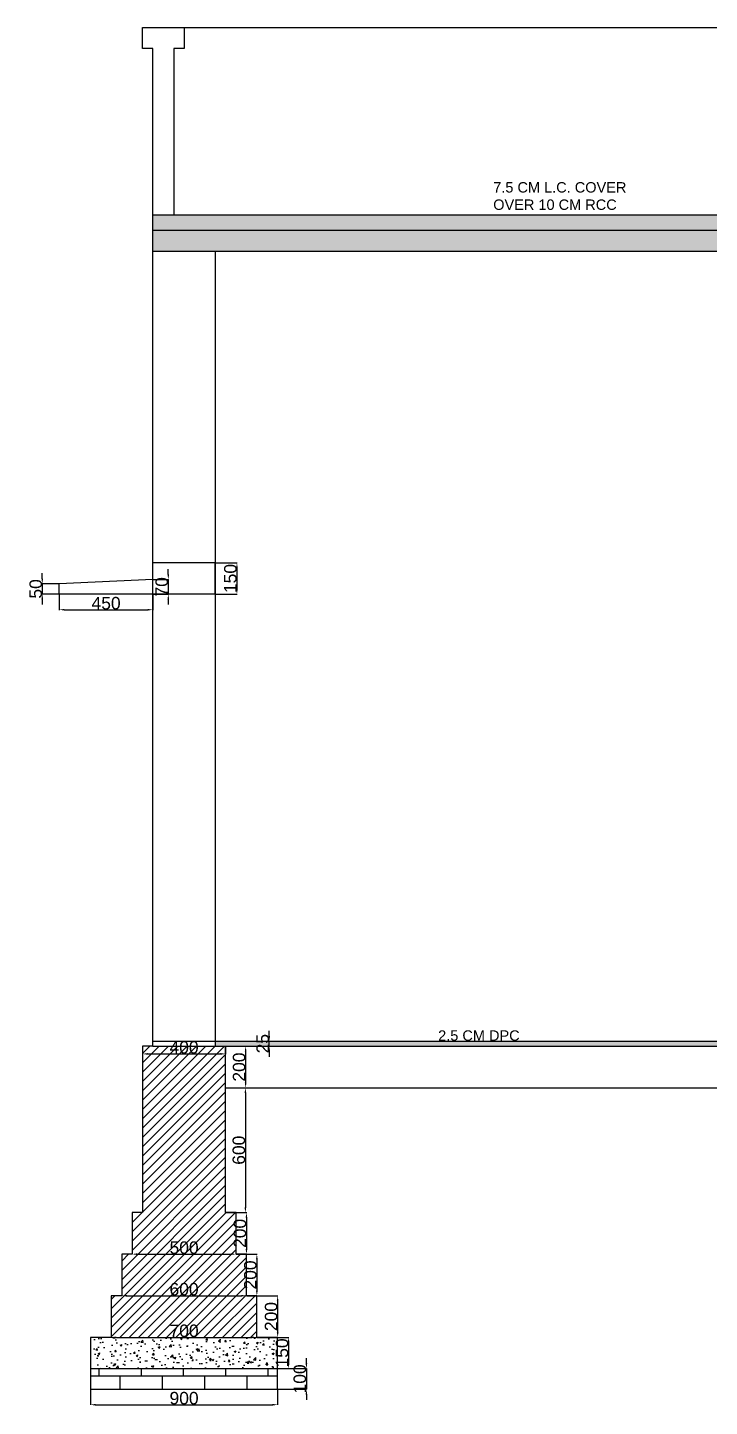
# Model space of a CAD drawing. Header units: millimetres. Extents: x -268 to 17488, y -1315 to 17293.
# Drawn here: x 9511 to 12790, y 10522 to 17154 of the extents above; entities that cross this region are included whole.
import ezdxf

# ---------------------------------------------------------------- set-up
doc = ezdxf.new("R2010")
doc.units = ezdxf.units.MM
doc.layers.add('Dimensions', color=67, linetype='Continuous')
doc.layers.add('Foundation', color=10, linetype='Continuous')
doc.styles.get("Standard").update_dxf_attribs({"font": 'arial.ttf'})
doc.dimstyles.new('ISO-25', dxfattribs={"dimtxt": 60, "dimasz": 25, "dimexe": 1.25, "dimexo": 0.625, "dimtad": 1, "dimdec": 1, "dimtxsty": 'Standard', "dimcen": 2.5, "dimadec": 0, "dimazin": 0, "dimtfac": 1, "dimtdec": 1, "dimtix": 1, "dimtmove": 0, "dimatfit": 3, "dimfxl": 1, "dimarcsym": 0})

# ---------------------------------------------------------------- blocks, each defined once
blk = doc.blocks.new('*D33')
at = {"layer": 'Defpoints', "color": 0, "transparency": 16777216}
for p in [(10063.8, 12253.9), (10463.8, 12253.9), (10463.8, 12217.2)]:
    blk.add_point(p, dxfattribs=at)
at = {"layer": 'Dimensions', "color": 0, "lineweight": -2, "transparency": 16777216}
for p, q in [((10063.8, 12253.3), (10063.8, 12216)), ((10088.8, 12217.2), (10438.8, 12217.2)), ((10463.8, 12253.3), (10463.8, 12216))]:
    blk.add_line(p, q, dxfattribs=at)
at = {"layer": 'Dimensions', "color": 0, "transparency": 16777216}
for points in [[(10088.8, 12221.4), (10088.8, 12213.1), (10063.8, 12217.2)], [(10438.8, 12221.4), (10438.8, 12213.1), (10463.8, 12217.2)]]:
    blk.add_solid(points, dxfattribs=at)
at = {"layer": 'Dimensions', "color": 0, "transparency": 16777216, "insert": (10263.8, 12248.5), "char_height": 60, "attachment_point": 5}
blk.add_mtext('400', dxfattribs=at)
blk = doc.blocks.new('*D34')
at = {"layer": 'Defpoints', "color": 0, "transparency": 16777216}
for p in [(10463.8, 12253.9), (10463.8, 12053.9), (10559.9, 12053.9)]:
    blk.add_point(p, dxfattribs=at)
at = {"layer": 'Dimensions', "color": 0, "lineweight": -2, "transparency": 16777216}
for p, q in [((10464.4, 12253.9), (10561.1, 12253.9)), ((10559.9, 12228.9), (10559.9, 12078.9)), ((10464.4, 12053.9), (10561.1, 12053.9))]:
    blk.add_line(p, q, dxfattribs=at)
at = {"layer": 'Dimensions', "color": 0, "transparency": 16777216}
for points in [[(10555.7, 12228.9), (10564, 12228.9), (10559.9, 12253.9)], [(10555.7, 12078.9), (10564, 12078.9), (10559.9, 12053.9)]]:
    blk.add_solid(points, dxfattribs=at)
at = {"layer": 'Dimensions', "color": 0, "transparency": 16777216, "insert": (10528.6, 12153.9), "char_height": 60, "attachment_point": 5, "rotation": 90}
blk.add_mtext('200', dxfattribs=at)
blk = doc.blocks.new('*D35')
at = {"layer": 'Defpoints', "color": 0, "transparency": 16777216}
for p in [(10559.9, 12278.9), (10673.4, 12278.9), (10559.9, 12253.9)]:
    blk.add_point(p, dxfattribs=at)
at = {"layer": 'Dimensions', "color": 0, "lineweight": -2, "transparency": 16777216}
for p, q in [((10560.5, 12278.9), (10674.7, 12278.9)), ((10673.4, 12303.9), (10673.4, 12328.9)), ((10673.4, 12253.9), (10673.4, 12278.9)), ((10560.5, 12253.9), (10674.7, 12253.9)), ((10673.4, 12228.9), (10673.4, 12203.9))]:
    blk.add_line(p, q, dxfattribs=at)
at = {"layer": 'Dimensions', "color": 0, "transparency": 16777216}
for points in [[(10669.3, 12303.9), (10677.6, 12303.9), (10673.4, 12278.9)], [(10669.3, 12228.9), (10677.6, 12228.9), (10673.4, 12253.9)]]:
    blk.add_solid(points, dxfattribs=at)
at = {"layer": 'Dimensions', "color": 0, "transparency": 16777216, "insert": (10642.2, 12266.4), "char_height": 60, "attachment_point": 5, "rotation": 90}
blk.add_mtext('25', dxfattribs=at)
blk = doc.blocks.new('*D36')
at = {"layer": 'Defpoints', "color": 0, "transparency": 16777216}
for p in [(10463.8, 12053.9), (10463.8, 11453.9), (10558.7, 11453.9)]:
    blk.add_point(p, dxfattribs=at)
at = {"layer": 'Dimensions', "color": 0, "lineweight": -2, "transparency": 16777216}
for p, q in [((10464.4, 12053.9), (10560, 12053.9)), ((10558.7, 12028.9), (10558.7, 11478.9)), ((10464.4, 11453.9), (10560, 11453.9))]:
    blk.add_line(p, q, dxfattribs=at)
at = {"layer": 'Dimensions', "color": 0, "transparency": 16777216}
for points in [[(10554.5, 12028.9), (10562.9, 12028.9), (10558.7, 12053.9)], [(10554.5, 11478.9), (10562.9, 11478.9), (10558.7, 11453.9)]]:
    blk.add_solid(points, dxfattribs=at)
at = {"layer": 'Dimensions', "color": 0, "transparency": 16777216, "insert": (10527.4, 11753.9), "char_height": 60, "attachment_point": 5, "rotation": 90}
blk.add_mtext('600', dxfattribs=at)
blk = doc.blocks.new('*D37')
at = {"layer": 'Defpoints', "color": 0, "transparency": 16777216}
for p in [(10513.8, 11453.9), (10513.8, 11253.9), (10563.8, 11253.9)]:
    blk.add_point(p, dxfattribs=at)
at = {"layer": 'Dimensions', "color": 0, "lineweight": -2, "transparency": 16777216}
for p, q in [((10514.4, 11453.9), (10565, 11453.9)), ((10563.8, 11428.9), (10563.8, 11278.9)), ((10514.4, 11253.9), (10565, 11253.9))]:
    blk.add_line(p, q, dxfattribs=at)
at = {"layer": 'Dimensions', "color": 0, "transparency": 16777216}
for points in [[(10559.6, 11428.9), (10567.9, 11428.9), (10563.8, 11453.9)], [(10559.6, 11278.9), (10567.9, 11278.9), (10563.8, 11253.9)]]:
    blk.add_solid(points, dxfattribs=at)
at = {"layer": 'Dimensions', "color": 0, "transparency": 16777216, "insert": (10532.5, 11353.9), "char_height": 60, "attachment_point": 5, "rotation": 90}
blk.add_mtext('200', dxfattribs=at)
blk = doc.blocks.new('*D38')
at = {"layer": 'Defpoints', "color": 0, "transparency": 16777216}
for p in [(10563.8, 11253.9), (10563.8, 11053.9), (10613.8, 11053.9)]:
    blk.add_point(p, dxfattribs=at)
at = {"layer": 'Dimensions', "color": 0, "lineweight": -2, "transparency": 16777216}
for p, q in [((10564.4, 11253.9), (10615, 11253.9)), ((10613.8, 11228.9), (10613.8, 11078.9)), ((10564.4, 11053.9), (10615, 11053.9))]:
    blk.add_line(p, q, dxfattribs=at)
at = {"layer": 'Dimensions', "color": 0, "transparency": 16777216}
for points in [[(10609.6, 11228.9), (10617.9, 11228.9), (10613.8, 11253.9)], [(10609.6, 11078.9), (10617.9, 11078.9), (10613.8, 11053.9)]]:
    blk.add_solid(points, dxfattribs=at)
at = {"layer": 'Dimensions', "color": 0, "transparency": 16777216, "insert": (10582.5, 11153.9), "char_height": 60, "attachment_point": 5, "rotation": 90}
blk.add_mtext('200', dxfattribs=at)
blk = doc.blocks.new('*D39')
at = {"layer": 'Defpoints', "color": 0, "transparency": 16777216}
for p in [(10613.8, 11053.9), (10613.8, 10853.9), (10713.8, 10853.9)]:
    blk.add_point(p, dxfattribs=at)
at = {"layer": 'Dimensions', "color": 0, "lineweight": -2, "transparency": 16777216}
for p, q in [((10614.4, 11053.9), (10715, 11053.9)), ((10713.8, 11028.9), (10713.8, 10878.9)), ((10614.4, 10853.9), (10715, 10853.9))]:
    blk.add_line(p, q, dxfattribs=at)
at = {"layer": 'Dimensions', "color": 0, "transparency": 16777216}
for points in [[(10709.6, 11028.9), (10717.9, 11028.9), (10713.8, 11053.9)], [(10709.6, 10878.9), (10717.9, 10878.9), (10713.8, 10853.9)]]:
    blk.add_solid(points, dxfattribs=at)
at = {"layer": 'Dimensions', "color": 0, "transparency": 16777216, "insert": (10682.5, 10953.9), "char_height": 60, "attachment_point": 5, "rotation": 90}
blk.add_mtext('200', dxfattribs=at)
blk = doc.blocks.new('*D40')
at = {"layer": 'Defpoints', "color": 0, "transparency": 16777216}
for p in [(10713.8, 10853.9), (10713.8, 10703.9), (10766.4, 10703.9)]:
    blk.add_point(p, dxfattribs=at)
at = {"layer": 'Dimensions', "color": 0, "lineweight": -2, "transparency": 16777216}
for p, q in [((10714.4, 10853.9), (10767.6, 10853.9)), ((10766.4, 10828.9), (10766.4, 10728.9)), ((10714.4, 10703.9), (10767.6, 10703.9))]:
    blk.add_line(p, q, dxfattribs=at)
at = {"layer": 'Dimensions', "color": 0, "transparency": 16777216}
for points in [[(10762.2, 10828.9), (10770.6, 10828.9), (10766.4, 10853.9)], [(10762.2, 10728.9), (10770.6, 10728.9), (10766.4, 10703.9)]]:
    blk.add_solid(points, dxfattribs=at)
at = {"layer": 'Dimensions', "color": 0, "transparency": 16777216, "insert": (10735.1, 10778.9), "char_height": 60, "attachment_point": 5, "rotation": 90}
blk.add_mtext('150', dxfattribs=at)
blk = doc.blocks.new('*D41')
at = {"layer": 'Defpoints', "color": 0, "transparency": 16777216}
for p in [(10713.8, 10703.9), (10713.8, 10603.9), (10852, 10603.9)]:
    blk.add_point(p, dxfattribs=at)
at = {"layer": 'Dimensions', "color": 0, "lineweight": -2, "transparency": 16777216}
for p, q in [((10852, 10728.9), (10852, 10753.9)), ((10714.4, 10703.9), (10853.2, 10703.9)), ((10852, 10703.9), (10852, 10603.9)), ((10714.4, 10603.9), (10853.2, 10603.9)), ((10852, 10578.9), (10852, 10553.9))]:
    blk.add_line(p, q, dxfattribs=at)
at = {"layer": 'Dimensions', "color": 0, "transparency": 16777216}
for points in [[(10847.8, 10728.9), (10856.2, 10728.9), (10852, 10703.9)], [(10847.8, 10578.9), (10856.2, 10578.9), (10852, 10603.9)]]:
    blk.add_solid(points, dxfattribs=at)
at = {"layer": 'Dimensions', "color": 0, "transparency": 16777216, "insert": (10820.7, 10653.9), "char_height": 60, "attachment_point": 5, "rotation": 90}
blk.add_mtext('100', dxfattribs=at)
blk = doc.blocks.new('*D42')
at = {"layer": 'Defpoints', "color": 0, "transparency": 16777216}
for p in [(9813.8, 10603.9), (10713.8, 10603.9), (10713.8, 10529.7)]:
    blk.add_point(p, dxfattribs=at)
at = {"layer": 'Dimensions', "color": 0, "lineweight": -2, "transparency": 16777216}
for p, q in [((9813.8, 10603.3), (9813.8, 10528.5)), ((10713.8, 10603.3), (10713.8, 10528.5)), ((9838.8, 10529.7), (10688.8, 10529.7))]:
    blk.add_line(p, q, dxfattribs=at)
at = {"layer": 'Dimensions', "color": 0, "transparency": 16777216}
for points in [[(9838.8, 10533.9), (9838.8, 10525.5), (9813.8, 10529.7)], [(10688.8, 10533.9), (10688.8, 10525.5), (10713.8, 10529.7)]]:
    blk.add_solid(points, dxfattribs=at)
at = {"layer": 'Dimensions', "color": 0, "transparency": 16777216, "insert": (10263.8, 10561), "char_height": 60, "attachment_point": 5}
blk.add_mtext('900', dxfattribs=at)
blk = doc.blocks.new('*D43')
at = {"layer": 'Defpoints', "color": 0, "transparency": 16777216}
for p in [(9913.8, 10853.9), (10613.8, 10853.9), (10613.8, 10853.9)]:
    blk.add_point(p, dxfattribs=at)
at = {"layer": 'Dimensions', "color": 0, "lineweight": -2, "transparency": 16777216}
for p, q in [((9913.8, 10854.5), (9913.8, 10855.1)), ((9938.8, 10853.9), (10588.8, 10853.9)), ((10613.8, 10854.5), (10613.8, 10855.1))]:
    blk.add_line(p, q, dxfattribs=at)
at = {"layer": 'Dimensions', "color": 0, "transparency": 16777216}
for points in [[(9938.8, 10858.1), (9938.8, 10849.7), (9913.8, 10853.9)], [(10588.8, 10858.1), (10588.8, 10849.7), (10613.8, 10853.9)]]:
    blk.add_solid(points, dxfattribs=at)
at = {"layer": 'Dimensions', "color": 0, "transparency": 16777216, "insert": (10263.8, 10885.1), "char_height": 60, "attachment_point": 5}
blk.add_mtext('700', dxfattribs=at)
blk = doc.blocks.new('*D44')
at = {"layer": 'Defpoints', "color": 0, "transparency": 16777216}
for p in [(9963.8, 11053.9), (10563.8, 11053.9), (10563.8, 11053.9)]:
    blk.add_point(p, dxfattribs=at)
at = {"layer": 'Dimensions', "color": 0, "lineweight": -2, "transparency": 16777216}
for p, q in [((9963.8, 11054.5), (9963.8, 11055.1)), ((9988.8, 11053.9), (10538.8, 11053.9)), ((10563.8, 11054.5), (10563.8, 11055.1))]:
    blk.add_line(p, q, dxfattribs=at)
at = {"layer": 'Dimensions', "color": 0, "transparency": 16777216}
for points in [[(9988.8, 11058.1), (9988.8, 11049.7), (9963.8, 11053.9)], [(10538.8, 11058.1), (10538.8, 11049.7), (10563.8, 11053.9)]]:
    blk.add_solid(points, dxfattribs=at)
at = {"layer": 'Dimensions', "color": 0, "transparency": 16777216, "insert": (10263.8, 11085.1), "char_height": 60, "attachment_point": 5}
blk.add_mtext('600', dxfattribs=at)
blk = doc.blocks.new('*D45')
at = {"layer": 'Defpoints', "color": 0, "transparency": 16777216}
for p in [(10013.8, 11253.9), (10513.8, 11253.9), (10513.8, 11253.9)]:
    blk.add_point(p, dxfattribs=at)
at = {"layer": 'Dimensions', "color": 0, "lineweight": -2, "transparency": 16777216}
for p, q in [((10013.8, 11254.5), (10013.8, 11255.1)), ((10038.8, 11253.9), (10488.8, 11253.9)), ((10513.8, 11254.5), (10513.8, 11255.1))]:
    blk.add_line(p, q, dxfattribs=at)
at = {"layer": 'Dimensions', "color": 0, "transparency": 16777216}
for points in [[(10038.8, 11258.1), (10038.8, 11249.7), (10013.8, 11253.9)], [(10488.8, 11258.1), (10488.8, 11249.7), (10513.8, 11253.9)]]:
    blk.add_solid(points, dxfattribs=at)
at = {"layer": 'Dimensions', "color": 0, "transparency": 16777216, "insert": (10263.8, 11285.1), "char_height": 60, "attachment_point": 5}
blk.add_mtext('500', dxfattribs=at)
blk = doc.blocks.new('*D70')
at = {"layer": 'Defpoints', "color": 0, "transparency": 16777216}
for p in [(9663.8, 14478.9), (9582, 14428.9), (9663.8, 14428.9)]:
    blk.add_point(p, dxfattribs=at)
at = {"layer": 'Dimensions', "color": 0, "lineweight": -2, "transparency": 16777216}
for p, q in [((9582, 14503.9), (9582, 14528.9)), ((9663.1, 14478.9), (9580.7, 14478.9)), ((9582, 14478.9), (9582, 14428.9)), ((9663.1, 14428.9), (9580.7, 14428.9)), ((9582, 14403.9), (9582, 14378.9))]:
    blk.add_line(p, q, dxfattribs=at)
at = {"layer": 'Dimensions', "color": 0, "transparency": 16777216}
for points in [[(9577.8, 14503.9), (9586.1, 14503.9), (9582, 14478.9)], [(9577.8, 14403.9), (9586.1, 14403.9), (9582, 14428.9)]]:
    blk.add_solid(points, dxfattribs=at)
at = {"layer": 'Dimensions', "color": 0, "transparency": 16777216, "insert": (9550.7, 14453.9), "char_height": 60, "attachment_point": 5, "rotation": 90}
blk.add_mtext('50', dxfattribs=at)
blk = doc.blocks.new('*D71')
at = {"layer": 'Defpoints', "color": 0, "transparency": 16777216}
for p in [(10113.8, 14498.9), (10113.8, 14428.9), (10188, 14428.9)]:
    blk.add_point(p, dxfattribs=at)
at = {"layer": 'Dimensions', "color": 0, "lineweight": -2, "transparency": 16777216}
for p, q in [((10188, 14523.9), (10188, 14548.9)), ((10114.4, 14498.9), (10189.2, 14498.9)), ((10188, 14498.9), (10188, 14428.9)), ((10114.4, 14428.9), (10189.2, 14428.9)), ((10188, 14403.9), (10188, 14378.9))]:
    blk.add_line(p, q, dxfattribs=at)
at = {"layer": 'Dimensions', "color": 0, "transparency": 16777216}
for points in [[(10183.8, 14523.9), (10192.1, 14523.9), (10188, 14498.9)], [(10183.8, 14403.9), (10192.1, 14403.9), (10188, 14428.9)]]:
    blk.add_solid(points, dxfattribs=at)
at = {"layer": 'Dimensions', "color": 0, "transparency": 16777216, "insert": (10156.7, 14463.9), "char_height": 60, "attachment_point": 5, "rotation": 90}
blk.add_mtext('70', dxfattribs=at)
blk = doc.blocks.new('*D72')
at = {"layer": 'Defpoints', "color": 0, "transparency": 16777216}
for p in [(10413.8, 14578.9), (10413.8, 14428.9), (10518, 14428.9)]:
    blk.add_point(p, dxfattribs=at)
at = {"layer": 'Dimensions', "color": 0, "lineweight": -2, "transparency": 16777216}
for p, q in [((10414.4, 14578.9), (10519.2, 14578.9)), ((10518, 14553.9), (10518, 14453.9)), ((10414.4, 14428.9), (10519.2, 14428.9))]:
    blk.add_line(p, q, dxfattribs=at)
at = {"layer": 'Dimensions', "color": 0, "transparency": 16777216}
for points in [[(10513.8, 14553.9), (10522.1, 14553.9), (10518, 14578.9)], [(10513.8, 14453.9), (10522.1, 14453.9), (10518, 14428.9)]]:
    blk.add_solid(points, dxfattribs=at)
at = {"layer": 'Dimensions', "color": 0, "transparency": 16777216, "insert": (10486.7, 14503.9), "char_height": 60, "attachment_point": 5, "rotation": 90}
blk.add_mtext('150', dxfattribs=at)
blk = doc.blocks.new('*D73')
at = {"layer": 'Defpoints', "color": 0, "transparency": 16777216}
for p in [(9663.8, 14428.9), (10113.8, 14428.9), (10113.8, 14353.7)]:
    blk.add_point(p, dxfattribs=at)
at = {"layer": 'Dimensions', "color": 0, "lineweight": -2, "transparency": 16777216}
for p, q in [((9663.8, 14428.3), (9663.8, 14352.4)), ((10113.8, 14428.3), (10113.8, 14352.4)), ((9688.8, 14353.7), (10088.8, 14353.7))]:
    blk.add_line(p, q, dxfattribs=at)
at = {"layer": 'Dimensions', "color": 0, "transparency": 16777216}
for points in [[(9688.8, 14357.8), (9688.8, 14349.5), (9663.8, 14353.7)], [(10088.8, 14357.8), (10088.8, 14349.5), (10113.8, 14353.7)]]:
    blk.add_solid(points, dxfattribs=at)
at = {"layer": 'Dimensions', "color": 0, "transparency": 16777216, "insert": (9888.8, 14384.9), "char_height": 60, "attachment_point": 5}
blk.add_mtext('450', dxfattribs=at)

msp = doc.modelspace()

# ---------------------------------------------------------------- hatches: boundary and pattern name
at = {"true_color": 0xd19cc7}
h = msp.add_hatch(dxfattribs=at)
h.set_pattern_fill('AR-CONC', color=9, scale=0.5)
h.paths.add_polyline_path([(13613.77, 12278.88), (10413.77, 12278.88), (10413.77, 12253.88), (13613.77, 12253.88)])
h.paths.add_polyline_path([(16613.77, 12278.88), (13613.77, 12278.88), (13613.77, 12253.88), (16613.77, 12253.88)])
h.paths.add_polyline_path([(16913.77, 16253.88), (10113.77, 16253.88), (10113.77, 16178.88), (16913.77, 16178.88)])
h.paths.add_polyline_path([(16913.77, 16178.88), (10113.77, 16178.88), (10113.77, 16078.88), (10413.77, 16078.88), (16913.77, 16078.88)])
h.paths.add_polyline_path([(16464.03, 16154.46), (16464.03, 16277.69), (16340.39, 16277.69), (16340.39, 16154.46)], flags=9)
at = {"layer": 'Foundation', "true_color": 0xf8f6b0}
h = msp.add_hatch(dxfattribs=at)
h.set_pattern_fill('ANSI31', color=51, scale=10)
h.paths.add_polyline_path([(10463.77, 12053.88), (10463.77, 12253.88), (10113.77, 12253.88), (10063.77, 12253.88), (10063.77, 12053.88), (10063.77, 11453.88), (10013.77, 11453.88), (10013.77, 11253.88), (9963.77, 11253.88), (9963.77, 11053.88), (9913.77, 11053.88), (9913.77, 10855.13), (10613.77, 10853.88), (10613.77, 11053.88), (10563.77, 11053.88), (10563.77, 11253.88), (10513.77, 11253.88), (10513.77, 11453.88), (10463.77, 11453.88)])
h.paths.add_polyline_path([(13963.77, 12253.88), (13563.77, 12253.88), (13563.77, 12053.88), (13563.77, 11453.88), (13513.77, 11453.88), (13513.77, 11253.88), (13463.77, 11253.88), (13463.77, 11053.88), (13413.77, 11053.88), (13413.77, 10853.88), (14113.77, 10853.88), (14113.77, 11053.88), (14063.77, 11053.88), (14063.77, 11253.88), (14013.77, 11253.88), (14013.77, 11453.88), (13963.77, 11453.88)])
h.paths.add_polyline_path([(16963.77, 12253.88), (16913.77, 12253.88), (16563.77, 12253.88), (16563.77, 11453.88), (16513.77, 11453.88), (16513.77, 11253.88), (16463.77, 11253.88), (16463.77, 11053.88), (16413.77, 11053.88), (16413.77, 10855.13), (17113.77, 10854.82), (17113.77, 11053.88), (17063.77, 11053.88), (17063.77, 11253.88), (17013.77, 11253.88), (17013.77, 11453.88), (16963.77, 11453.88)])
h.paths.add_polyline_path([(16680.31, 12148.83), (16850.16, 12148.83), (16850.16, 12272.47), (16680.31, 12272.47)], flags=9)
h.paths.add_polyline_path([(17044.88, 11669.39), (17044.88, 11839.24), (16921.24, 11839.24), (16921.24, 11669.39)], flags=25)
h.paths.add_polyline_path([(17094.88, 11269.74), (17094.88, 11439.59), (16971.24, 11439.59), (16971.24, 11269.74)], flags=25)
h.paths.add_polyline_path([(17144.88, 11069.74), (17144.88, 11239.59), (17021.24, 11239.59), (17021.24, 11069.74)], flags=9)
h.paths.add_polyline_path([(16678.86, 10822.77), (16848.71, 10822.77), (16848.71, 10946.41), (16678.86, 10946.41)], flags=9)
h.paths.add_polyline_path([(16679.27, 11022.77), (16849.12, 11022.77), (16849.12, 11146.41), (16679.27, 11146.41)], flags=24)
h.paths.add_polyline_path([(16679.11, 11217.51), (16848.96, 11217.51), (16848.96, 11341.16), (16679.11, 11341.16)], flags=24)
at = {"layer": 'Foundation', "true_color": 0xd19cc7}
h = msp.add_hatch(dxfattribs=at)
h.set_pattern_fill('AR-CONC', color=9, scale=0.5)
h.paths.add_polyline_path([(10713.77, 10853.88), (10613.77, 10853.88), (9913.77, 10855.13), (9913.77, 10853.88), (9813.77, 10853.88), (9813.77, 10703.88), (10713.77, 10703.88)])
h.paths.add_polyline_path([(10797.51, 10691.4), (10797.51, 10861.25), (10673.87, 10861.25), (10673.87, 10691.4)], flags=9)
h.paths.add_polyline_path([(10178.86, 10822.77), (10348.71, 10822.77), (10348.71, 10946.41), (10178.86, 10946.41)], flags=9)
at = {"layer": 'Foundation'}
h = msp.add_hatch(dxfattribs=at)
h.set_pattern_fill('AR-B816', color=256, scale=0.5)
h.paths.add_polyline_path([(10713.77, 10703.88), (9813.77, 10703.88), (9813.77, 10603.88), (10713.77, 10603.88)])
h.paths.add_polyline_path([(14213.77, 10703.88), (13313.77, 10703.88), (13313.77, 10603.88), (14213.77, 10603.88)])
h.paths.add_polyline_path([(17213.77, 10703.88), (16313.77, 10703.88), (16313.77, 10603.88), (17213.77, 10603.88)])

# ---------------------------------------------------------------- linework, layer by layer
for p, q in [((10063.77, 17053.88), (10063.77, 17153.88)), ((10063.77, 17153.88), (10263.77, 17153.88)), ((10263.77, 17153.88), (10263.77, 17053.88)), ((10263.77, 17153.88), (16913.77, 17153.88)), ((10113.77, 17053.88), (10063.77, 17053.88)), ((10113.77, 16253.88), (10113.77, 17053.88)), ((10263.77, 17053.88), (10213.77, 17053.88)), ((10213.77, 17053.88), (10213.77, 16253.88)), ((10113.77, 16178.88), (10113.77, 16253.88)), ((10113.77, 16253.88), (16913.77, 16253.88)), ((10113.77, 16078.88), (10113.77, 16178.88)), ((10113.77, 16178.88), (16913.77, 16178.88)), ((10113.77, 16053.88), (10113.77, 16078.88)), ((10113.77, 16078.88), (10413.77, 16078.88)), ((10113.77, 12253.88), (10113.77, 16053.88)), ((10413.77, 16078.88), (10413.77, 16053.88)), ((10413.77, 16078.88), (16913.77, 16078.88)), ((10413.77, 16053.88), (10413.77, 12253.88)), ((10413.77, 14578.88), (10113.77, 14578.88)), ((10413.77, 14428.88), (10413.77, 14578.88)), ((10113.77, 14498.88), (9663.77, 14478.88)), ((9663.77, 14428.88), (9663.77, 14478.88)), ((10113.77, 14428.88), (10113.77, 14498.88)), ((10113.77, 14428.88), (9663.77, 14428.88)), ((10413.77, 14428.88), (10113.77, 14428.88)), ((10113.77, 12253.88), (10113.77, 12278.88)), ((10113.77, 12278.88), (16913.77, 12278.88)), ((10113.77, 12253.88), (16913.77, 12253.88)), ((10463.77, 12053.88), (10463.77, 12253.88)), ((10463.77, 12053.88), (13563.77, 12053.88)), ((10463.77, 11453.88), (10463.77, 12053.88)), ((10513.77, 11453.88), (10463.77, 11453.88)), ((10513.77, 11253.88), (10513.77, 11453.88)), ((10563.77, 11253.88), (10513.77, 11253.88)), ((10563.77, 11053.88), (10563.77, 11253.88)), ((10613.77, 11053.88), (10563.77, 11053.88)), ((10613.77, 10853.88), (10613.77, 11053.88)), ((10713.77, 10853.88), (10613.77, 10853.88)), ((10713.77, 10703.88), (10713.77, 10853.88)), ((10713.77, 10603.88), (10713.77, 10703.88))]:
    msp.add_line(p, q)
for p, q in [((10113.77, 12253.88), (10063.77, 12253.88)), ((10063.77, 12253.88), (10063.77, 12053.88)), ((10063.77, 12053.88), (10063.77, 11453.88)), ((10063.77, 11453.88), (10013.77, 11453.88)), ((10013.77, 11453.88), (10013.77, 11253.88)), ((10013.77, 11253.88), (9963.77, 11253.88)), ((9963.77, 11253.88), (9963.77, 11053.88)), ((9963.77, 11053.88), (9913.77, 11053.88)), ((9913.77, 11053.88), (9913.77, 10853.88)), ((9913.77, 10853.88), (9813.77, 10853.88)), ((9813.77, 10853.88), (9813.77, 10703.88)), ((9913.77, 10855.13), (10613.77, 10853.88)), ((9813.77, 10703.88), (10713.77, 10703.88)), ((9813.77, 10703.88), (9813.77, 10603.88)), ((9813.77, 10603.88), (10713.77, 10603.88))]:
    msp.add_line(p, q, dxfattribs=at)

# ---------------------------------------------------------------- texts
at = {"layer": 'Dimensions', "char_height": 50, "attachment_point": 1}
for s, insert in [('7.5 CM L.C. COVER OVER 10 CM RCC', (11750.41, 16410.4)), ('2.5 CM DPC ', (11485.53, 12330.59))]:
    msp.add_mtext_dynamic_manual_height_columns(s, width=692.8578, gutter_width=12.5, heights=[0], dxfattribs=dict(at, insert=insert))

# ---------------------------------------------------------------- dimensions: what is measured, and where the dimension line sits
at = {"layer": 'Dimensions'}
for base, p1, p2, picture, middle in [((9581.98, 14428.88), (9663.77, 14478.88), (9663.77, 14428.88), '*D70', (9550.72, 14453.88)), ((10187.98, 14428.88), (10113.77, 14498.88), (10113.77, 14428.88), '*D71', (10156.72, 14463.88)), ((10517.97, 14428.88), (10413.77, 14578.88), (10413.77, 14428.88), '*D72', (10486.71, 14503.88)), ((10673.44, 12278.88), (10559.85, 12253.88), (10559.85, 12278.88), '*D35', (10642.18, 12266.38)), ((10559.85, 12053.88), (10463.77, 12253.88), (10463.77, 12053.88), '*D34', (10528.59, 12153.88)), ((10558.71, 11453.88), (10463.77, 12053.88), (10463.77, 11453.88), '*D36', (10527.45, 11753.88)), ((10563.77, 11253.88), (10513.77, 11453.88), (10513.77, 11253.88), '*D37', (10532.51, 11353.88)), ((10613.77, 11053.88), (10563.77, 11253.88), (10563.77, 11053.88), '*D38', (10582.51, 11153.88)), ((10713.77, 10853.88), (10613.77, 11053.88), (10613.77, 10853.88), '*D39', (10682.51, 10953.88)), ((10766.39, 10703.88), (10713.77, 10853.88), (10713.77, 10703.88), '*D40', (10735.13, 10778.88)), ((10851.99, 10603.88), (10713.77, 10703.88), (10713.77, 10603.88), '*D41', (10820.73, 10653.88))]:
    dim = msp.add_linear_dim(base=base, p1=p1, p2=p2, angle=90, dimstyle='ISO-25', dxfattribs=at)
    dim.commit()
    dim.dimension.update_dxf_attribs({"geometry": picture, "text_midpoint": middle})
for base, p1, p2, picture, middle in [((10113.77, 14353.67), (9663.77, 14428.88), (10113.77, 14428.88), '*D73', (9888.77, 14384.93)), ((10463.77, 12217.23), (10063.77, 12253.88), (10463.77, 12253.88), '*D33', (10263.77, 12248.49)), ((10513.77, 11253.88), (10013.77, 11253.88), (10513.77, 11253.88), '*D45', (10263.77, 11285.14)), ((10563.77, 11053.88), (9963.77, 11053.88), (10563.77, 11053.88), '*D44', (10263.77, 11085.14)), ((10613.77, 10853.88), (9913.77, 10853.88), (10613.77, 10853.88), '*D43', (10263.77, 10885.14)), ((10713.77, 10529.71), (9813.77, 10603.88), (10713.77, 10603.88), '*D42', (10263.77, 10560.97))]:
    dim = msp.add_linear_dim(base=base, p1=p1, p2=p2, dimstyle='ISO-25', dxfattribs=at)
    dim.commit()
    dim.dimension.update_dxf_attribs({"geometry": picture, "text_midpoint": middle})

doc.saveas('drawing.dxf')
